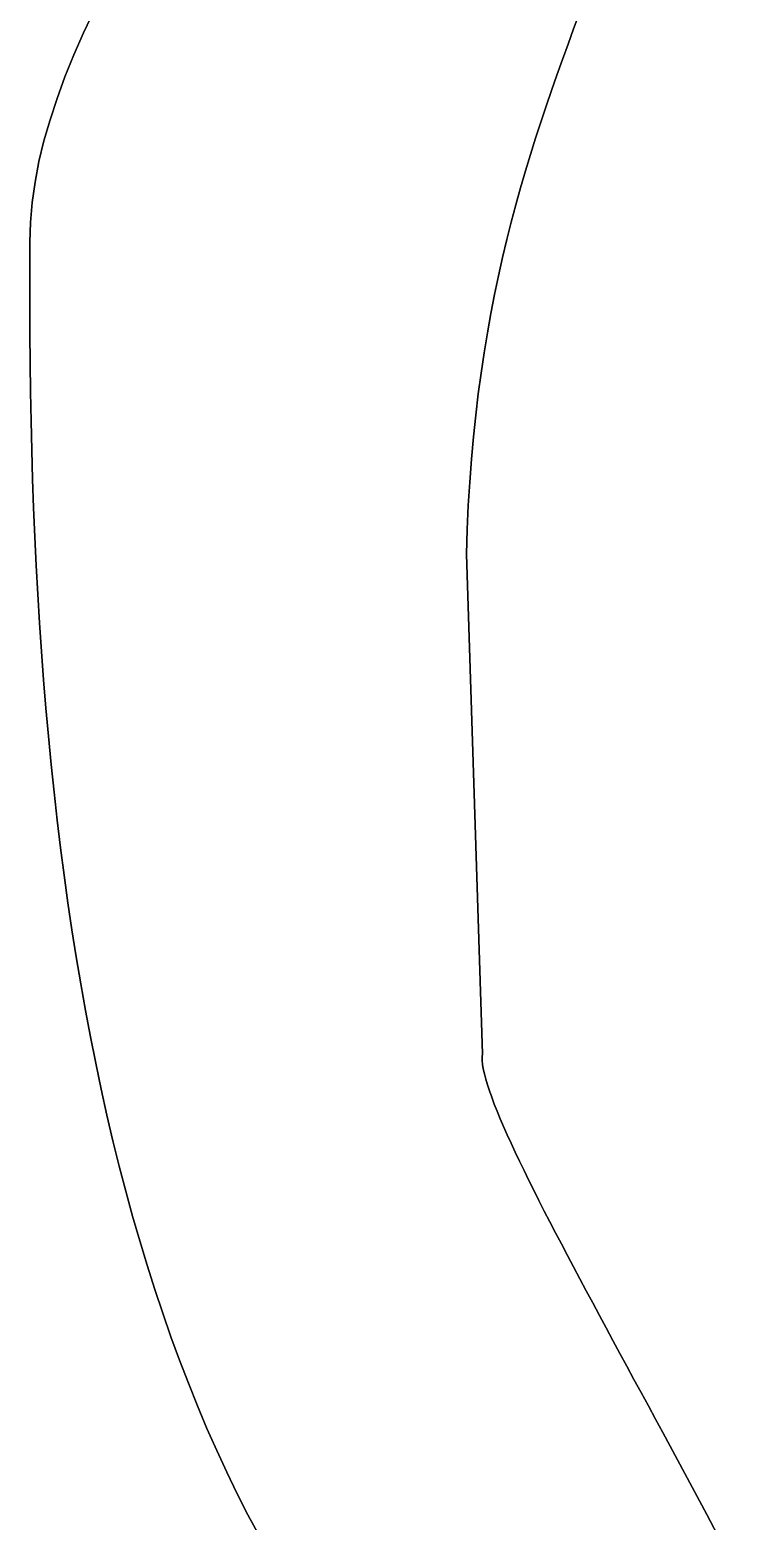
# Model space of a CAD drawing. Header units: centimetres. Extents: x -10 to 8.8, y -13.2 to 14.4.
# Drawn here: x -0.5835 to -0.4546, y 6.3667 to 6.6385 of the extents above; entities that cross this region are included whole.
import ezdxf

# ---------------------------------------------------------------- set-up
doc = ezdxf.new("R2010")
doc.units = ezdxf.units.CM
doc.header["$MEASUREMENT"] = 0
doc.layers.add('Camada 1', color=7, linetype='Continuous')

msp = doc.modelspace()

# ---------------------------------------------------------------- linework, layer by layer
at = {"layer": 'Camada 1', "color": 254}
msp.add_open_spline([(-0.5835, 6.5998), (-0.5835, 6.5998), (-0.5835, 6.58843), (-0.5835, 6.58843), (-0.5835, 6.58843), (-0.5835, 6.4751), (-0.56551, 6.36348), (-0.49753, 6.31054), (-0.49753, 6.31054), (-0.33047, 6.18044), (-0.50453, 6.4292), (-0.50102, 6.45191), (-0.50102, 6.45191), (-0.50102, 6.45191), (-0.50393, 6.54295), (-0.50393, 6.54295), (-0.50393, 6.54295), (-0.50139, 6.63985), (-0.45846, 6.6587), (-0.45846, 6.75899), (-0.45846, 6.75899), (-0.4333, 6.77584), (-0.39025, 6.80987), (-0.39025, 6.84995), (-0.39025, 6.84995), (-0.39025, 6.88197), (-0.39517, 6.871), (-0.41299, 6.88406), (-0.41299, 6.88406), (-0.43531, 6.78822), (-0.5835, 6.676), (-0.5835, 6.5998)], degree=3, knots=[0, 0, 0, 0, 0.125, 0.125, 0.125, 0.125, 0.25, 0.25, 0.25, 0.25, 0.375, 0.375, 0.375, 0.375, 0.5, 0.5, 0.5, 0.5, 0.625, 0.625, 0.625, 0.625, 0.75, 0.75, 0.75, 0.75, 0.875, 0.875, 0.875, 0.875, 1, 1, 1, 1], dxfattribs=at)
at = {"layer": 'Camada 1', "color": 251}
msp.add_open_spline([(-0.5835, 6.5998), (-0.5835, 6.676), (-0.43531, 6.78822), (-0.41299, 6.88406), (-0.41299, 6.88406), (-0.39517, 6.871), (-0.39025, 6.88197), (-0.39025, 6.84995), (-0.39025, 6.84995), (-0.39025, 6.80987), (-0.4333, 6.77584), (-0.45846, 6.75899), (-0.45846, 6.75899), (-0.45846, 6.6587), (-0.50139, 6.63985), (-0.50393, 6.54295), (-0.50393, 6.54295), (-0.50393, 6.54295), (-0.50102, 6.45191), (-0.50102, 6.45191), (-0.50102, 6.45191), (-0.50453, 6.4292), (-0.33047, 6.18044), (-0.49753, 6.31054), (-0.49753, 6.31054), (-0.56551, 6.36348), (-0.5835, 6.4751), (-0.5835, 6.58843), (-0.5835, 6.58843), (-0.5835, 6.58843), (-0.5835, 6.5998), (-0.5835, 6.5998)], degree=3, knots=[0, 0, 0, 0, 0.125, 0.125, 0.125, 0.125, 0.25, 0.25, 0.25, 0.25, 0.375, 0.375, 0.375, 0.375, 0.5, 0.5, 0.5, 0.5, 0.625, 0.625, 0.625, 0.625, 0.75, 0.75, 0.75, 0.75, 0.875, 0.875, 0.875, 0.875, 1, 1, 1, 1], dxfattribs=at)

doc.saveas('drawing.dxf')
